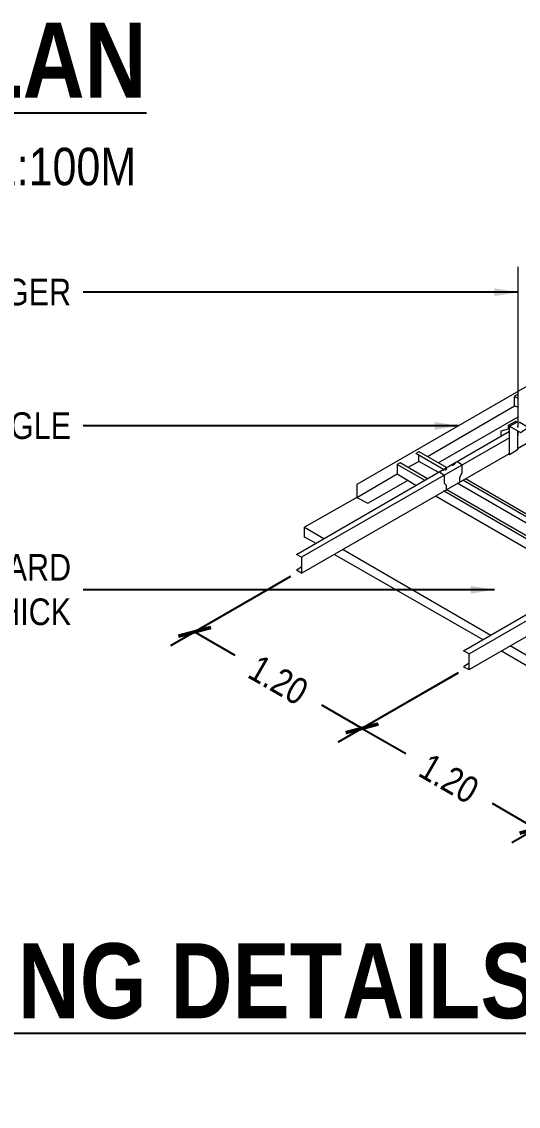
# Model space of a CAD drawing. Header units: inches. Extents: x 7263 to 14962, y 1317 to 2926.
# Drawn here: x 7477.4 to 7481.12, y 1495.1 to 1503.24 of the extents above; entities that cross this region are included whole.
import ezdxf

# ---------------------------------------------------------------- set-up
doc = ezdxf.new("R2010")
doc.units = ezdxf.units.IN
doc.header["$MEASUREMENT"] = 0
for name, color, linetype in [('Layer3', 3, 'Continuous'), ('Layer6', 6, 'Continuous'), ('PDF5_.00 CONTINUOUS', 7, 'Continuous'), ('PDF5_.1 CONTINUOUS', 7, 'Continuous'), ('PDF5_.13 CONTINUOUS', 7, 'Continuous')]:
    doc.layers.add(name, color=color, linetype=linetype)
doc.styles.get("Standard").update_dxf_attribs({"font": ''})
doc.styles.get('Standard').set_extended_font_data('Tw Cen MT Condensed')
doc.dimstyles.get("Standard").update_dxf_attribs({"dimtxt": 0.2, "dimasz": 0.18, "dimexe": 0.18, "dimexo": 0.0625, "dimgap": 0.09, "dimtad": 0, "dimzin": 0, "dimdsep": 46, "dimtxsty": 'Standard', "dimblk": 'ARCHTICK', "dimcen": 0.09, "dimclrd": 8, "dimclre": 8, "dimclrt": 2, "dimadec": 0, "dimazin": 0, "dimtfac": 1, "dimtofl": 0, "dimtmove": 0, "dimatfit": 3, "dimfxl": 1, "dimtolj": 1, "dimtzin": 0, "dimarcsym": 0})

# ---------------------------------------------------------------- blocks, each defined once
blk = doc.blocks.new('_ArchTick')
at = {"color": 0, "linetype": 'ByBlock', "const_width": 0.15}
blk.add_lwpolyline([(-0.5, -0.5), (0.5, 0.5)], dxfattribs=at)
blk = doc.blocks.new('*D318')
at = {"layer": 'Defpoints', "color": 0, "transparency": 16777216}
for p in [(7479.4775, 1499.1157), (7480.734, 1498.3915), (7479.9511, 1497.9403)]:
    blk.add_point(p, dxfattribs=at)
at = {"layer": 'Layer6', "color": 8, "lineweight": -2, "transparency": 16777216}
for p, q in [((7479.4149, 1499.0796), (7478.5144, 1498.5605)), ((7478.6946, 1498.6644), (7478.9973, 1498.4899)), ((7480.6714, 1498.3554), (7479.7709, 1497.8364)), ((7479.9511, 1497.9403), (7479.6484, 1498.1147))]:
    blk.add_line(p, q, dxfattribs=at)
at = {"layer": 'Layer6', "color": 8, "lineweight": -2, "transparency": 16777216, "xscale": 0.18, "yscale": 0.18, "zscale": 0.18}
for p, rotation in [((7478.6946, 1498.6644), 150.0432563748389), ((7479.9511, 1497.9403), 330.0432563748389)]:
    blk.add_blockref('_ArchTick', p, dxfattribs=dict(at, rotation=rotation))
at = {"layer": 'Layer6', "color": 2, "transparency": 16777216, "insert": (7479.3229, 1498.3023), "char_height": 0.2, "attachment_point": 5, "rotation": 330.04326}
blk.add_mtext('\\A1;1.20', dxfattribs=at)
blk = doc.blocks.new('*D319')
at = {"layer": 'Defpoints', "color": 0, "transparency": 16777216}
for p in [(7480.734, 1498.3915), (7482.0391, 1497.6376), (7481.2562, 1497.1864)]:
    blk.add_point(p, dxfattribs=at)
at = {"layer": 'Layer6', "color": 8, "lineweight": -2, "transparency": 16777216}
for p, q in [((7480.6714, 1498.3555), (7479.771, 1497.8364)), ((7479.9511, 1497.9403), (7480.2783, 1497.7512)), ((7481.9766, 1497.6016), (7481.0761, 1497.0825)), ((7481.2562, 1497.1864), (7480.929, 1497.3754))]:
    blk.add_line(p, q, dxfattribs=at)
at = {"layer": 'Layer6', "color": 8, "lineweight": -2, "transparency": 16777216, "xscale": 0.18, "yscale": 0.18, "zscale": 0.18}
for p, rotation in [((7479.9511, 1497.9403), 149.987561971077), ((7481.2562, 1497.1864), 329.987561971077)]:
    blk.add_blockref('_ArchTick', p, dxfattribs=dict(at, rotation=rotation))
at = {"layer": 'Layer6', "color": 2, "transparency": 16777216, "insert": (7480.6036, 1497.5633), "char_height": 0.2, "attachment_point": 5, "rotation": 329.98756}
blk.add_mtext('\\A1;1.20', dxfattribs=at)

msp = doc.modelspace()

# ---------------------------------------------------------------- linework, layer by layer
at = {"layer": 'PDF5_.00 CONTINUOUS', "color": 4, "lineweight": 0}
for points in [[(7482.8416, 1501.4611), (7479.9126, 1499.7696), (7479.9126, 1499.6723), (7480.2152, 1499.8506)], [(7480.4422, 1499.9803), (7481.0961, 1500.3586)], [(7480.5232, 1499.9317), (7481.1231, 1500.2776)], [(7479.9126, 1499.6723), (7479.9936, 1499.6291), (7480.2963, 1499.802)]]:
    msp.add_lwpolyline(points, dxfattribs=at)
at = {"layer": 'PDF5_.00 CONTINUOUS', "lineweight": 0}
for points in [[(7481.1231, 1501.4016), (7481.1231, 1501.4016)], [(7481.1231, 1500.2073), (7481.1231, 1501.4016)], [(7481.1069, 1500.2343), (7481.1069, 1500.2451), (7481.0474, 1500.2127), (7481.0474, 1500.1857), (7480.9934, 1500.1695), (7480.9934, 1500.1371)], [(7481.1177, 1500.1695), (7481.1177, 1500.029), (7481.0582, 1499.9912), (7481.0582, 1500.2073), (7481.1177, 1500.2397), (7481.1231, 1500.2397)], [(7481.1231, 1500.2506), (7481.1231, 1500.2506)], [(7481.1231, 1500.2506), (7481.1231, 1500.2506)], [(7481.1231, 1500.2451), (7481.1231, 1500.2451)], [(7481.1231, 1500.2451), (7481.1231, 1500.2451)], [(7481.1231, 1500.2397), (7481.1231, 1500.2397)], [(7481.1231, 1500.2397), (7481.1231, 1500.2397)], [(7481.1231, 1500.2397), (7481.1231, 1500.2397)], [(7481.1231, 1500.2397), (7481.1231, 1500.2397)], [(7481.1231, 1500.2343), (7481.1231, 1500.2343)], [(7481.1231, 1500.2343), (7481.1231, 1500.2343)], [(7481.1231, 1500.2343), (7481.1231, 1500.2343)], [(7481.1231, 1500.2343), (7481.1231, 1500.2343)], [(7481.1231, 1500.2343), (7481.1231, 1500.2343)], [(7481.1231, 1500.2343), (7481.1231, 1500.2343)], [(7481.1231, 1500.2289), (7481.1231, 1500.2289)], [(7481.1231, 1500.2289), (7481.1231, 1500.2289)], [(7481.1231, 1500.2289), (7481.1231, 1500.2289)], [(7481.1231, 1500.2289), (7481.1231, 1500.2289)], [(7481.1231, 1500.2235), (7481.1231, 1500.2235)], [(7481.1231, 1500.2235), (7481.1231, 1500.2235)], [(7481.1231, 1500.2235), (7481.1231, 1500.2235)], [(7481.1231, 1500.2235), (7481.1231, 1500.2235)], [(7481.1177, 1500.2073), (7481.1177, 1500.2019)], [(7481.1177, 1500.1587), (7481.1231, 1500.1587)], [(7481.1231, 1500.2181), (7481.1231, 1500.2181)], [(7481.1231, 1500.2181), (7481.1231, 1500.2181)], [(7481.1231, 1500.2181), (7481.1231, 1500.2181)], [(7481.1231, 1500.2181), (7481.1231, 1500.2181)], [(7481.1231, 1500.2127), (7481.1231, 1500.2127)], [(7481.1231, 1500.2127), (7481.1231, 1500.2127)], [(7481.1231, 1500.2127), (7481.1231, 1500.2127)], [(7481.1231, 1500.2127), (7481.1231, 1500.2127)], [(7481.1231, 1500.2127), (7481.1231, 1500.2127)], [(7481.1231, 1500.2127), (7481.1231, 1500.2127)], [(7481.1231, 1500.2073), (7481.1231, 1500.2073)], [(7481.1231, 1500.2073), (7481.1231, 1500.2073)], [(7481.1231, 1500.2073), (7481.1231, 1500.2073)], [(7481.1231, 1500.2073), (7481.1231, 1500.2073)], [(7481.1231, 1500.2073), (7481.1231, 1500.2073)], [(7481.1231, 1500.2073), (7481.1231, 1500.2073)], [(7481.1231, 1500.2019), (7481.1231, 1500.2019)], [(7481.1231, 1500.1371), (7481.1231, 1500.1695)], [(7481.1231, 1500.1695), (7481.1231, 1500.1695)], [(7481.1231, 1500.1695), (7481.1231, 1500.1695)], [(7481.1231, 1500.1641), (7481.1231, 1500.1641)], [(7481.1231, 1500.1641), (7481.1231, 1500.1641)], [(7481.1231, 1500.1641), (7481.1231, 1500.1641)], [(7481.1231, 1500.1641), (7481.1231, 1500.1641)], [(7481.1231, 1500.1587), (7481.1231, 1500.1587)], [(7481.1231, 1500.1587), (7481.1231, 1500.1587)], [(7481.1231, 1500.1587), (7481.1231, 1500.1587)], [(7481.1231, 1500.1587), (7481.1231, 1500.1587)], [(7481.1231, 1500.1533), (7481.1231, 1500.1533)], [(7481.1231, 1500.1533), (7481.1231, 1500.1533)], [(7481.1231, 1500.1479), (7481.1231, 1500.1479)], [(7481.1231, 1500.1479), (7481.1231, 1500.1479)], [(7481.1231, 1500.1479), (7481.1231, 1500.1479)], [(7481.1231, 1500.1479), (7481.1231, 1500.1479)], [(7481.1231, 1500.1425), (7481.1231, 1500.1425)], [(7481.1231, 1500.1425), (7481.1231, 1500.1425)], [(7481.1231, 1500.1425), (7481.1231, 1500.1425)], [(7481.1231, 1500.1425), (7481.1231, 1500.1425)], [(7481.1231, 1500.1371), (7481.1231, 1500.1371)], [(7481.1231, 1500.1371), (7481.1231, 1500.1371)], [(7481.1231, 1500.1371), (7481.1231, 1500.1371)], [(7481.1231, 1500.1371), (7481.1231, 1500.1371)], [(7481.0582, 1499.9912), (7481.0474, 1499.9966)], [(7480.6205, 1499.9209), (7480.6205, 1499.9209)], [(7480.6421, 1499.9317), (7480.6421, 1499.9317)], [(7480.6421, 1499.9317), (7480.6421, 1499.9317)], [(7480.6854, 1499.7912), (7480.6854, 1499.8236), (7480.7016, 1499.856), (7480.7016, 1499.9155), (7480.6637, 1499.9425)], [(7480.5286, 1499.8669), (7480.5665, 1499.8398), (7480.5665, 1499.7804), (7480.5827, 1499.7642), (7480.5827, 1499.7317)], [(7480.5611, 1499.8831), (7480.5611, 1499.8831)], [(7480.5611, 1499.8831), (7480.5611, 1499.8831)], [(7480.5827, 1499.8939), (7480.5827, 1499.8939)], [(7480.5827, 1499.8939), (7480.5827, 1499.8939)]]:
    msp.add_lwpolyline(points, dxfattribs=at)
for points in [[(7481.0582, 1500.2073), (7481.1393, 1500.1587), (7481.1988, 1500.1965), (7481.1353, 1500.2354, -0.072257), (7481.1331, 1500.2346, 0.072257), (7481.1353, 1500.2354, -0.058872), (7481.1312, 1500.2343, 0.058872), (7481.1343, 1500.2347)], [(7480.6237, 1499.9164, 0.105045), (7480.6293, 1499.9155, 0.066348), (7480.6344, 1499.9164, 0.052663), (7480.6408, 1499.9202, 0.052582), (7480.6467, 1499.9245)], [(7480.5746, 1499.8794, 0.052663), (7480.5813, 1499.8824, 0.052582), (7480.5873, 1499.8867)]]:
    msp.add_lwpolyline(points, format="xyb", dxfattribs=at)
at = {"layer": 'PDF5_.00 CONTINUOUS', "lineweight": 13}
for points in [[(7481.1231, 1500.2451), (7481.1231, 1500.2451)], [(7481.1231, 1500.2451), (7481.1231, 1500.2451)], [(7481.1231, 1500.1533), (7481.1231, 1500.1533)], [(7481.1231, 1500.1533), (7481.1231, 1500.1533)], [(7480.6205, 1499.9209), (7480.6205, 1499.9209)]]:
    msp.add_lwpolyline(points, dxfattribs=at)
at = {"layer": 'PDF5_.00 CONTINUOUS', "lineweight": 9}
for points in [[(7481.1231, 1500.1533), (7481.1231, 1500.1533)], [(7481.1231, 1500.1533), (7481.1231, 1500.1533)], [(7481.1231, 1500.1371), (7481.1231, 1500.1371)], [(7481.1231, 1500.1371), (7481.1231, 1500.1371)]]:
    msp.add_lwpolyline(points, dxfattribs=at)
at = {"layer": 'PDF5_.00 CONTINUOUS', "lineweight": 0}
for centre, radius, start, end in [((7481.1258, 1500.2046), 0.00813, 120.04084, 144.32741), ((7481.1258, 1500.21), 0.00813, 215.67259, 239.95916), ((7481.1258, 1500.2046), 0.00813, 215.67259, 239.95916), ((7480.5746, 1499.902), 0.0135, 327.23177, 351.1891), ((7480.6286, 1499.9398), 0.0189, 312.03492, 327.24001), ((7480.6394, 1499.9344), 0.0135, 327.23177, 351.1891), ((7480.5638, 1499.8911), 0.0135, 248.77947, 272.7661), ((7480.5638, 1499.902), 0.019, 272.75878, 287.94227), ((7480.5692, 1499.902), 0.0189, 312.03492, 327.24001)]:
    msp.add_arc(centre, radius, start, end, dxfattribs=at)
at = {"layer": 'PDF5_.1 CONTINUOUS', "lineweight": 9}
for points in [[(7479.9126, 1499.6723), (7479.518, 1499.4507)], [(7479.5991, 1499.3318), (7479.518, 1499.3751), (7479.518, 1499.4507), (7479.664, 1499.3643)], [(7479.745, 1499.2454), (7480.8583, 1498.6077)], [(7479.8099, 1499.2832), (7480.9177, 1498.6401)], [(7480.9988, 1498.5212), (7481.4365, 1498.2672), (7481.5987, 1498.1753), (7481.6365, 1498.224), (7481.5014, 1498.305), (7481.0637, 1498.559)]]:
    msp.add_lwpolyline(points, dxfattribs=at)
at = {"layer": 'PDF5_.13 CONTINUOUS', "color": 4, "lineweight": 13}
for points in [[(7481.1177, 1500.0398), (7482.7768, 1500.9963)], [(7481.0582, 1500.1209), (7479.4964, 1499.2238), (7479.4586, 1499.2454), (7481.0582, 1500.1695)], [(7479.4964, 1499.1049), (7481.0582, 1500.002)], [(7480.2963, 1499.8993), (7480.3773, 1499.9425), (7480.3773, 1499.9912)], [(7480.5611, 1499.8831), (7480.3557, 1500.002), (7480.3773, 1500.0182), (7480.5827, 1499.8993)], [(7480.4422, 1499.8128), (7480.2368, 1499.9317), (7480.2152, 1499.9209), (7480.2152, 1499.8506), (7480.3557, 1499.7642)], [(7480.4206, 1499.802), (7480.2152, 1499.9209)], [(7480.5232, 1499.8615), (7480.3773, 1499.9425)], [(7481.777, 1499.1373), (7480.6637, 1499.7804)], [(7481.8202, 1499.1589), (7480.707, 1499.802)], [(7481.8365, 1499.1697), (7480.7286, 1499.8128)], [(7481.6149, 1499.04), (7480.5016, 1499.6831)], [(7481.6743, 1499.0778), (7480.5611, 1499.7209)], [(7481.6959, 1499.0886), (7480.5827, 1499.7317)], [(7480.7556, 1498.4293), (7480.7124, 1498.4023), (7480.7556, 1498.3807), (7480.7556, 1498.4996), (7480.7124, 1498.5212), (7482.312, 1499.4453)], [(7480.7556, 1498.4996), (7482.312, 1499.3967)], [(7480.7556, 1498.3807), (7482.312, 1499.2778)]]:
    msp.add_lwpolyline(points, dxfattribs=at)
at = {"layer": 'PDF5_.13 CONTINUOUS', "lineweight": 13}
for points in [[(7481.1231, 1500.4397), (7481.1177, 1500.4451), (7481.0961, 1500.4289), (7481.1231, 1500.4181)], [(7481.1231, 1500.3478), (7481.0961, 1500.3586), (7481.0961, 1500.4289)], [(7479.4964, 1499.2238), (7479.4964, 1499.1049), (7479.4586, 1499.1265), (7479.4964, 1499.1535)]]:
    msp.add_lwpolyline(points, dxfattribs=at)

# ---------------------------------------------------------------- texts
at = {"layer": 'Layer3', "char_height": 0.5625, "attachment_point": 1}
for s, insert in [('\\pi4.33127;{\\fArial Narrow|b1|i0|c0|p34;\\LREFLECTED CEILING PLAN\\P\\pi4.35074;\\fArial Narrow|b0|i0|c0|p34;\\H0.5x;\\lSCALE:                                                                      1:100M}', (7465.413, 1503.2333)), ('\\pi3.74114;{\\fArial Narrow|b1|i0|c0|p34;\\LCEILING DETAILS (ISOMETRIC)\\P\\pi3.75591;\\fArial Narrow|b0|i0|c0|p34;\\H0.5x;\\lSCALE:                                                                                        NTS}', (7471.9801, 1496.3276))]:
    msp.add_mtext_dynamic_manual_height_columns(s, width=17.154903, gutter_width=1, heights=[0], dxfattribs=dict(at, insert=insert))
at = {"layer": 'Layer6', "color": 2, "char_height": 0.2, "attachment_point": 6}
for s, insert in [('HANGER', (7477.767, 1501.2121)), ('WALL ANGLE', (7477.767, 1500.2097)), ('FICEM BOARD\\P4mm THICK', (7477.767, 1498.9801))]:
    msp.add_mtext(s, dxfattribs=dict(at, insert=insert))

# ---------------------------------------------------------------- dimensions: what is measured, and where the dimension line sits
at = {"layer": 'Layer6'}
for p1, p2, distance, picture, middle in [((7479.4775, 1499.1157), (7480.734, 1498.3915), -0.7819, '*D318', (7479.3229, 1498.3023)), ((7480.734, 1498.3915), (7482.0391, 1497.6376), -0.7823, '*D319', (7480.6036, 1497.5633))]:
    dim = msp.add_aligned_dim(p1=p1, p2=p2, distance=distance, text='1.20', dimstyle='Standard', override={"dimpost": 'M'}, dxfattribs=at)
    dim.commit()
    dim.dimension.update_dxf_attribs({"geometry": picture, "text_midpoint": middle})

# ---------------------------------------------------------------- leaders
at = {"layer": 'Layer6', "annotation_type": 0, "has_hookline": 1, "hookline_direction": 1}
for points, text_width in [([(7481.1231, 1501.2121), (7477.857, 1501.2121)], 1.1429), ([(7480.6747, 1500.2097), (7477.857, 1500.2097)], 1.8476), ([(7480.9451, 1498.9801), (7477.857, 1498.9801)], 1.9905)]:
    msp.add_leader(points, dimstyle='Standard', dxfattribs=dict(at, text_width=text_width))

doc.saveas('drawing.dxf')
